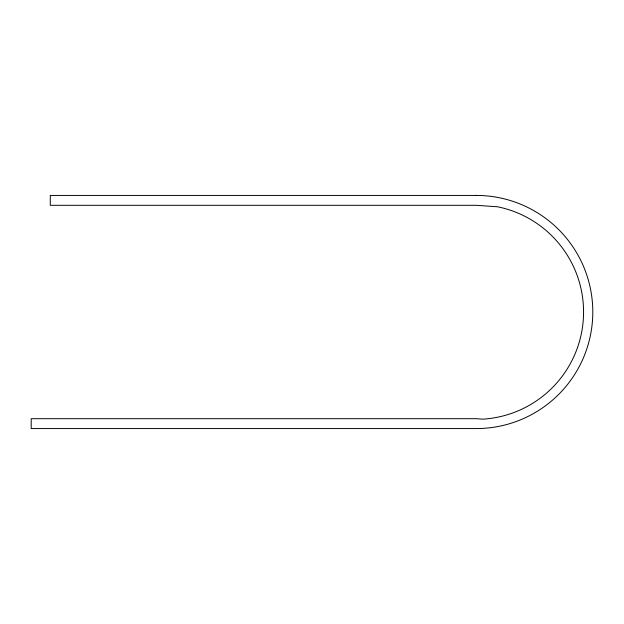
<?xml version="1.0" encoding="UTF-8"?>
<svg xmlns="http://www.w3.org/2000/svg" width="624" height="624" viewBox="0 0 624 624"><rect width="100%" height="100%" fill="white"/><g stroke="black" fill="none" stroke-linecap="round" stroke-linejoin="round"><path stroke-width="0.94" d="M476.229 195.429L50.287 195.429L50.287 205.304L476.229 205.304L497.601 206.794A107.359 107.359 0 0 1 482.812 419.156L476.229 418.696L31.2 418.696L31.2 428.571L476.229 428.571A116.571 116.571 0 0 0 592.8 312A116.571 116.571 0 0 0 476.229 195.429"/></g></svg>
